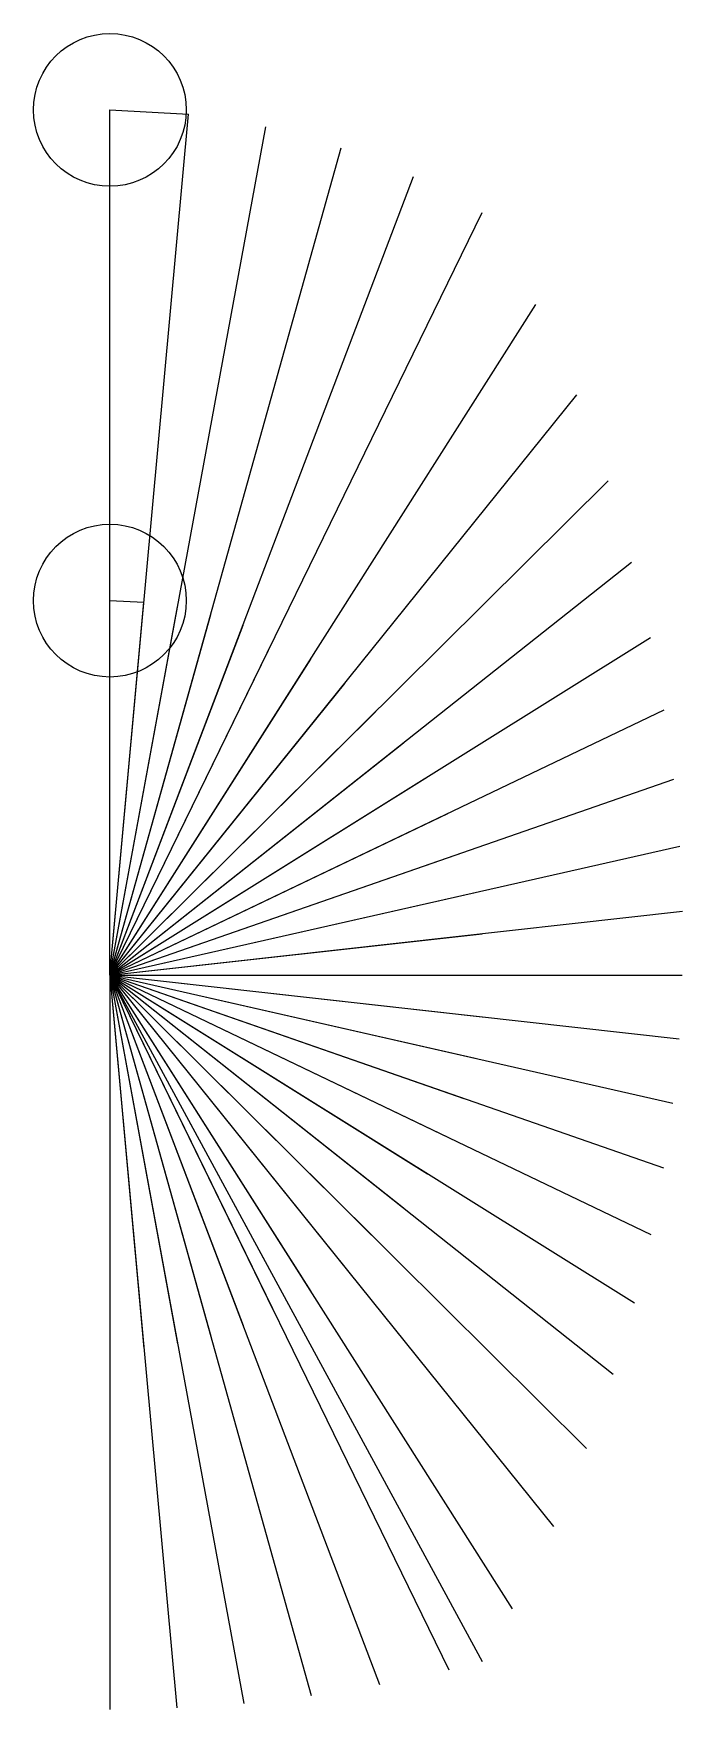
# Model space of a CAD drawing. Header units: millimetres. Extents: x -2 to 15, y -19.2 to 24.7.
import ezdxf

# ---------------------------------------------------------------- set-up
doc = ezdxf.new("R2010")
doc.units = ezdxf.units.MM
doc.layers.add('fus_01_00', color=7, linetype='Continuous', true_color=0x000000)
doc.layers.add('fus_01_01', color=7, linetype='Continuous', true_color=0x000000)
doc.layers.add('~test', color=7, linetype='Continuous', lineweight=25, true_color=0x000000)

msp = doc.modelspace()

# ---------------------------------------------------------------- linework, layer by layer
at = {"layer": 'fus_01_00'}
for q in [(0, 9.809), (0.892, 9.768), (1.774, 9.647), (2.641, 9.447), (3.486, 9.169), (4.303, 8.815), (5.259, 8.28), (6.149, 7.642), (6.963, 6.909), (7.689, 6.09), (8.32, 5.195), (8.848, 4.235), (9.265, 3.223), (9.566, 2.17), (9.748, 1.09), (9.265, -3.223), (9.566, -2.17), (9.748, -1.09), (3.486, -9.168), (2.641, -9.447), (1.774, -9.647), (0.892, -9.768), (4.303, -8.815), (5.259, -8.28), (6.149, -7.642), (6.963, -6.909), (7.689, -6.09), (8.32, -5.195), (8.848, -4.235), (0, -9.809), (9.809, 0), (4.68, -8.621)]:
    msp.add_line((0, 0), q, dxfattribs=at)
msp.add_circle((0, 9.809), 2, dxfattribs=at)
at = {"layer": 'fus_01_01'}
for q in [(0, 22.655), (2.059, 22.542), (4.084, 22.208), (6.055, 21.659), (7.951, 20.909), (9.749, 19.972), (11.154, 17.563), (12.23, 15.2), (13.045, 12.946), (13.66, 10.819), (14.159, 8.841), (14.518, 6.95), (14.769, 5.137), (14.924, 3.385), (14.995, 1.677), (14.501, -5.044), (14.743, -3.344), (14.904, -1.666), (7.059, -18.565), (5.272, -18.856), (3.505, -19.059), (1.752, -19.179), (8.874, -18.179), (10.534, -16.586), (11.613, -14.433), (12.483, -12.387), (13.18, -10.439), (13.734, -8.575), (14.169, -6.782), (0, -19.219), (14.987, 0), (9.749, -17.961)]:
    msp.add_line((0, 0), q, dxfattribs=at)
msp.add_circle((0, 22.655), 2, dxfattribs=at)
at = {"layer": '~test'}
for p, q in [((0, 22.655), (2.059, 22.542)), ((0, 9.809), (0.892, 9.768))]:
    msp.add_line(p, q, dxfattribs=at)

doc.saveas('drawing.dxf')
